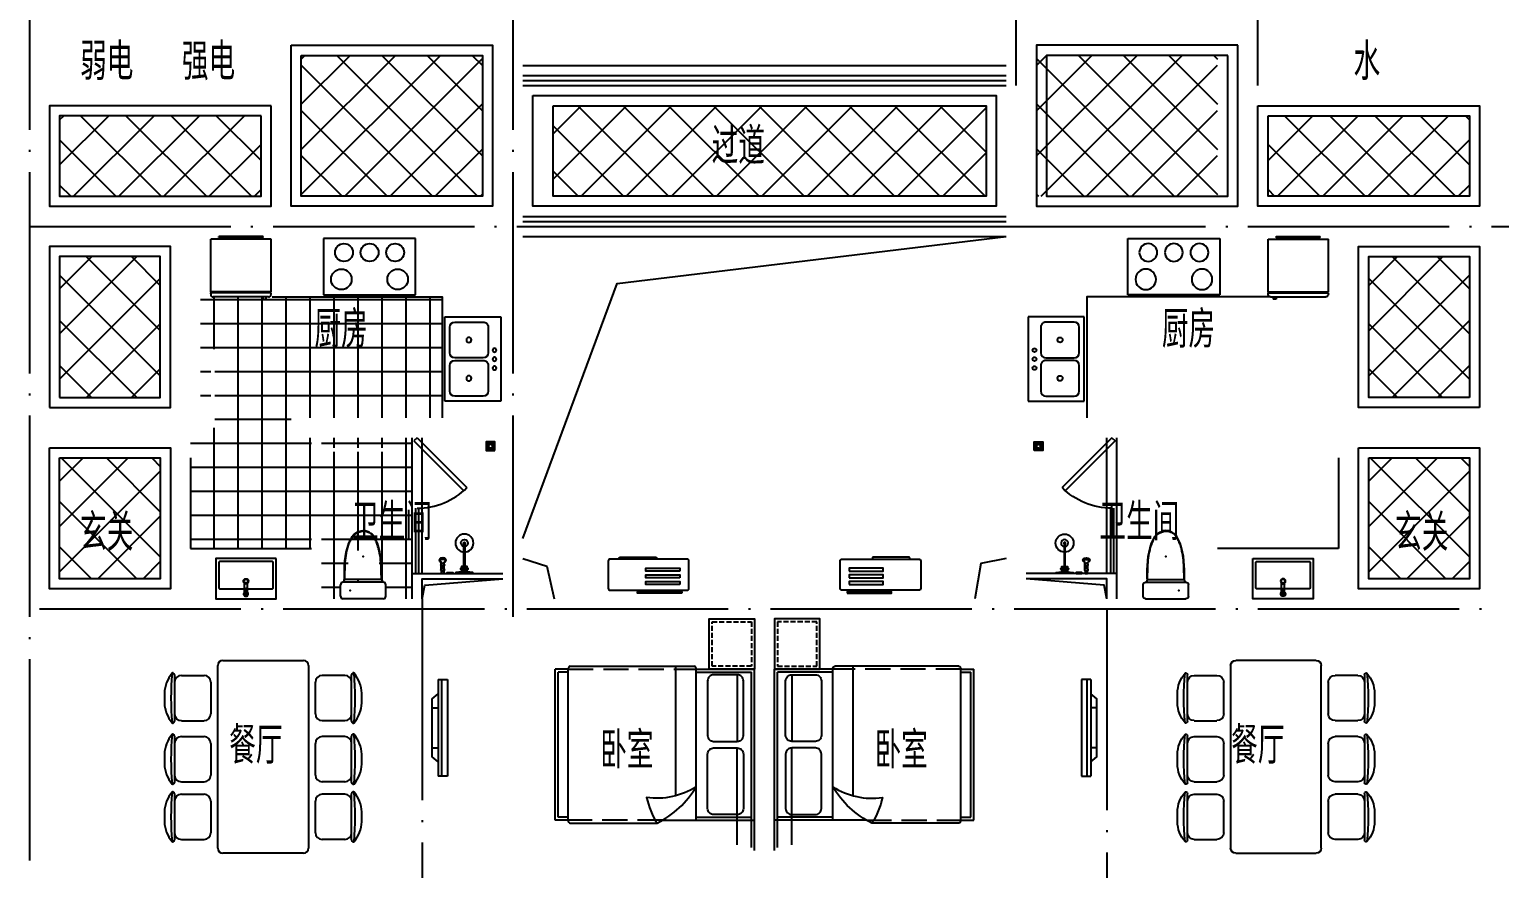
# Model space of a CAD drawing. Extents: x 921942 to 1159542, y -958603 to -790785.
# Drawn here: x 1003192 to 1017792, y -941918 to -933579 of the extents above; entities that cross this region are included whole.
import ezdxf

# ---------------------------------------------------------------- set-up
doc = ezdxf.new("R2010")
doc.units = 0
doc.header["$LTSCALE"] = 1000
doc.header["$MEASUREMENT"] = 0
doc.linetypes.add('DASH', pattern=[0.35, 0.25, -0.1])
doc.linetypes.add('DOTE', pattern=[2.42, 2, -0.2, 0.02, -0.2])
doc.layers.get('0').update_dxf_attribs({"linetype": 'CONTINUOUS'})
for name, color, linetype in [('BALCONY', 6, 'CONTINUOUS'), ('DOTE', 1, 'DOTE'), ('TT', 7, 'CONTINUOUS'), ('WINDOW', 4, 'CONTINUOUS'), ('厨卫', 8, 'CONTINUOUS'), ('家具', 8, 'CONTINUOUS'), ('平面填充', 250, 'CONTINUOUS'), ('看线', 2, 'CONTINUOUS'), ('空调', 8, 'CONTINUOUS'), ('管道', 8, 'CONTINUOUS'), ('造型墙', 55, 'CONTINUOUS')]:
    doc.layers.add(name, color=color, linetype=linetype)
doc.styles.get("Standard").update_dxf_attribs({"font": 'GBENOR', "bigfont": 'GBCBIG'})
pattern_1 = [(45, (93018.2, 5430.47), (-224.5064, 224.5064), []), (135, (93018.2, 5430.47), (-224.5064, -224.5064), [])]

# ---------------------------------------------------------------- blocks, each defined once
blk = doc.blocks.new('空调机')
at = {"layer": '空调', "color": 8}
for p, q in [((2416486, -275315), (2416486, -275325)), ((2416849, -275305), (2416496, -275305)), ((2416859, -275325), (2416859, -275315))]:
    blk.add_line(p, q, dxfattribs=at)
blk.add_lwpolyline([(2416186, -275325), (2416946, -275325, -0.414214), (2416966, -275345), (2416966, -275615, -0.414214), (2416946, -275635), (2416186, -275635, -0.414214), (2416166, -275615), (2416166, -275345, -0.414214)], format="xyb", close=True, dxfattribs=at)
for points in [[(2416256, -275445), (2416592, -275445), (2416592, -275416), (2416256, -275416)], [(2416256, -275511), (2416592, -275511), (2416592, -275482), (2416256, -275482)], [(2416256, -275577), (2416592, -275577), (2416592, -275548), (2416256, -275548)], [(2416235, -275664), (2416675, -275664), (2416675, -275649), (2416235, -275649)]]:
    blk.add_lwpolyline(points, close=True, dxfattribs=at)
for centre, start, end in [((2416496, -275315), 90, 180), ((2416849, -275315), 0, 90)]:
    blk.add_arc(centre, 10, start, end, dxfattribs=at)
blk = doc.blocks.new('fdgfhghjy')
at = {"layer": '家具'}
for p, q in [((-572, -1297), (-572, 518)), ((-522, 568), (278, 568)), ((328, 518), (328, -1297)), ((-1002, 425), (-1002, -35)), ((-934, 420), (-709, 420)), ((-642, 353), (-642, 38)), ((397, 38), (397, 353)), ((689, 420), (464, 420)), ((757, -35), (757, 425)), ((-1102, 245), (-1102, 146)), ((857, 146), (857, 245)), ((-934, -30), (-709, -30)), ((689, -30), (464, -30)), ((-1002, -183), (-1002, -643)), ((-934, -188), (-709, -188)), ((-642, -255), (-642, -570)), ((397, -570), (397, -255)), ((689, -188), (464, -188)), ((757, -643), (757, -183)), ((-1102, -363), (-1102, -462)), ((857, -462), (857, -363)), ((-934, -638), (-709, -638)), ((689, -638), (464, -638)), ((-1002, -755), (-1002, -1215)), ((-934, -760), (-709, -760)), ((-642, -828), (-642, -1143)), ((397, -1143), (397, -828)), ((689, -760), (464, -760)), ((757, -1215), (757, -755)), ((-1102, -936), (-1102, -1035)), ((857, -1035), (857, -936)), ((-934, -1210), (-709, -1210)), ((689, -1210), (464, -1210)), ((278, -1347), (-522, -1347))]:
    blk.add_line(p, q, dxfattribs=at)
for centre, radius, start, end in [((-786, 235), 316, 139.2735, 178.2349), ((1676, 195), 2713, 174.8023, 185.1977), ((-1018, 435), 10, 67.33, 139.2735), ((-1022, 425), 20, 0, 67.33), ((-522, 518), 50, 90, 180), ((278, 518), 50, 0, 90), ((777, 425), 20, 112.67, 180), ((773, 435), 10, 40.7265, 112.67), ((541, 235), 316, 1.7651, 40.7265), ((-1921, 195), 2713, 354.8023, 5.1977), ((-934, 353), 67.5, 90, 180), ((-709, 353), 67.5, 0, 90), ((464, 353), 67.5, 90, 180), ((689, 353), 67.5, 0, 90), ((-786, 156), 316, 181.7651, 220.7265), ((-934, 38), 67.5, 180, 270), ((-709, 38), 67.5, 270, 0), ((464, 38), 67.5, 180, 270), ((689, 38), 67.5, 270, 0), ((541, 156), 316, 319.2735, 358.2349), ((-1018, -44), 10, 220.7265, 292.67), ((-1022, -35), 20, 292.67, 0), ((777, -35), 20, 180, 247.33), ((773, -44), 10, 247.33, 319.2735), ((-786, -373), 316, 139.2735, 178.2349), ((1676, -413), 2713, 174.8023, 185.1977), ((-1018, -174), 10, 67.33, 139.2735), ((-1022, -183), 20, 0, 67.33), ((-934, -255), 67.5, 90, 180), ((-709, -255), 67.5, 0, 90), ((464, -255), 67.5, 90, 180), ((689, -255), 67.5, 0, 90), ((777, -183), 20, 112.67, 180), ((773, -174), 10, 40.7265, 112.67), ((541, -373), 316, 1.7651, 40.7265), ((-1921, -413), 2713, 354.8023, 5.1977), ((-786, -453), 316, 181.7651, 220.7265), ((-934, -570), 67.5, 180, 270), ((-709, -570), 67.5, 270, 0), ((464, -570), 67.5, 180, 270), ((689, -570), 67.5, 270, 0), ((541, -453), 316, 319.2735, 358.2349), ((-1018, -652), 10, 220.7265, 292.67), ((-1022, -643), 20, 292.67, 0), ((777, -643), 20, 180, 247.33), ((773, -652), 10, 247.33, 319.2735), ((-786, -945), 316, 139.2735, 178.2349), ((1676, -985), 2713, 174.8023, 185.1977), ((-1018, -746), 10, 67.33, 139.2735), ((-1022, -755), 20, 0, 67.33), ((-934, -828), 67.5, 90, 180), ((-709, -828), 67.5, 0, 90), ((464, -828), 67.5, 90, 180), ((689, -828), 67.5, 0, 90), ((777, -755), 20, 112.67, 180), ((773, -746), 10, 40.7265, 112.67), ((541, -945), 316, 1.7651, 40.7265), ((-1921, -985), 2713, 354.8023, 5.1977), ((-786, -1025), 316, 181.7651, 220.7265), ((-934, -1143), 67.5, 180, 270), ((-709, -1143), 67.5, 270, 0), ((464, -1143), 67.5, 180, 270), ((689, -1143), 67.5, 270, 0), ((541, -1025), 316, 319.2735, 358.2349), ((-1018, -1225), 10, 220.7265, 292.67), ((-1022, -1215), 20, 292.67, 0), ((-522, -1297), 50, 180, 270), ((278, -1297), 50, 270, 0), ((777, -1215), 20, 180, 247.33), ((773, -1225), 10, 247.33, 319.2735)]:
    blk.add_arc(centre, radius, start, end, dxfattribs=at)
blk = doc.blocks.new('wasfsdgdfh')
at = {"layer": '厨卫', "linetype": 'ByBlock'}
for p, q in [((-317, 406), (241, 406)), ((-317, -432), (-317, 406)), ((-190, 51), (-190, 305)), ((-140, 356), (140, 356)), ((190, 305), (190, 51)), ((241, 406), (241, -432)), ((140, 0), (-140, 0)), ((-190, -330), (-190, -76)), ((-140, -25), (140, -25)), ((190, -76), (190, -330)), ((241, -432), (-317, -432)), ((140, -381), (-140, -381))]:
    blk.add_line(p, q, dxfattribs=at)
at = {"layer": '厨卫', "linetype": 'ByBlock', "extrusion": (0, 0, -1)}
for centre, major_axis, start_param, end_param in [((-140, 305), (0.1, 50.8), 4.711206, 6.282002), ((140, 305), (-0.1, 50.8), 0.001187, 1.571983), ((0, 178), (-18, 18), 3.926991, 10.210176), ((-254, 76), (-13.5, 13.5), 3.926991, 10.210176), ((-254, -13), (-13.5, 13.5), 3.926991, 10.210176), ((-140, 51), (-0.1, 50.8), 3.142779, 4.713576), ((140, 51), (0.1, 50.8), 1.569613, 3.140409), ((-254, -102), (-13.5, 13.5), 3.926991, 10.210176), ((-140, -76), (0.1, 50.8), 4.711206, 6.282002), ((140, -76), (-0.1, 50.8), 0.001187, 1.571983), ((0, -203), (-18, 18), 3.926991, 10.210176), ((-140, -330), (-0.1, 50.8), 3.142779, 4.713576), ((140, -330), (0.1, 50.8), 1.569613, 3.140409)]:
    blk.add_ellipse(centre, major_axis=major_axis, ratio=1, start_param=start_param, end_param=end_param, dxfattribs=at)
blk = doc.blocks.new('aswqdfrsgfh')
at = {"layer": '厨卫', "linetype": 'ByBlock'}
for p, q in [((-513, 299), (-513, -260)), ((401, 299), (-513, 299)), ((401, -260), (401, 299)), ((-513, -260), (401, -260))]:
    blk.add_line(p, q, dxfattribs=at)
for centre, radius in [((-310, 159), 88.9), ((-56, 159), 88.9), ((198, 159), 88.9), ((-336, -108), 102), ((223, -108), 102)]:
    blk.add_circle(centre, radius, dxfattribs=at)
blk = doc.blocks.new('A$C0C200289')
at = {"layer": '家具'}
for p, q in [((-150, 72), (-150, 597)), ((600, 597), (-150, 597)), ((500, 623), (-48, 623)), ((-48, 613), (-48, 623)), ((500, 613), (-48, 613)), ((500, 613), (500, 623)), ((600, 72), (600, 597)), ((-144, 72), (-150, 72)), ((-150, 53), (-150, 62)), ((-144, 62), (-150, 62)), ((-144, 62), (-144, 72)), ((568, 22), (-118, 22)), ((499, 22), (499, 0)), ((535, 22), (535, 0)), ((594, 62), (594, 72)), ((594, 72), (600, 72)), ((594, 62), (600, 62)), ((600, 53), (600, 62)), ((499, 0), (535, 0))]:
    blk.add_line(p, q, dxfattribs=at)
at = {"layer": '家具', "color": 251}
for p, q in [((594, 72), (-144, 72)), ((594, 62), (-144, 62))]:
    blk.add_line(p, q, dxfattribs=at)
at = {"layer": '家具'}
for centre, start, end in [((-118, 53), 180, 270), ((568, 53), 270, 0)]:
    blk.add_arc(centre, 31.5, start, end, dxfattribs=at)
blk = doc.blocks.new('asfsdgdfh')
at = {"layer": '厨卫'}
for p, q in [((-103, -121), (-103, -33)), ((-73, -121), (-73, -33))]:
    blk.add_line(p, q, dxfattribs=at)
blk.add_lwpolyline([(212, 214), (-388, 214), (-388, -186), (212, -186)], close=True, dxfattribs=at)
blk.add_lwpolyline([(-73, -86), (172, -86, 0.414214), (182, -76), (182, 174, 0.414214), (172, 184), (-348, 184, 0.414214), (-358, 174), (-358, -76, 0.414214), (-348, -86), (-103, -86)], format="xyb", dxfattribs=at)
for radius in [25, 20]:
    blk.add_circle((-88, -11), radius, dxfattribs=at)
for centre, radius, start, end in [((-88, -138), 23, 99.4881, 80.5119), ((-88, -138), 12.3, 106.4136, 73.5864), ((-88, -138), 10.7, 108.3951, 71.6049), ((218, -111), 310, 175.5082, 184.4918), ((-88, -87), 2.86, 0, 180), ((-88, -136), 2.86, 180, 0), ((-394, -111), 310, 355.5082, 4.4918)]:
    blk.add_arc(centre, radius, start, end, dxfattribs=at)
for centre in [(-88, -33), (-88, -42), (-88, -44)]:
    blk.add_ellipse(centre, major_axis=(-15.3, 0), ratio=0.448066, start_param=3.141593, end_param=6.283185, dxfattribs=at)
blk = doc.blocks.new('asfdgfhgfh')
at = {"layer": '厨卫', "lineweight": -3}
for p, q in [((-222, -50), (-222, -125)), ((-222, -72), (-192, -72)), ((-192, -50), (-192, -125)), ((-12, -37), (-12, -27)), ((4, -42), (4, -315)), ((14, -315), (14, -42)), ((31, -37), (31, -27))]:
    blk.add_line(p, q, dxfattribs=at)
at = {"layer": '厨卫', "color": 8}
for p, q in [((-6, -37), (-6, -27)), ((24, -34), (24, -27))]:
    blk.add_line(p, q, dxfattribs=at)
at = {"layer": '厨卫', "lineweight": -3}
for points in [[(-195, -40), (-195, -12), (-219, -12), (-219, -40)], [(-1, -27), (-46, -27), (-76, -22), (-76, -12)], [(-76, -12), (94, -12), (94, -22), (64, -27), (19, -27)], [(-19, -61), (-29, -61), (-29, -57), (-19, -57)], [(4, -82), (-19, -82), (-19, -37), (-6, -37)], [(24, -37), (37, -37), (37, -82), (14, -82)], [(37, -57), (47, -57), (47, -61), (37, -61)]]:
    blk.add_lwpolyline(points, dxfattribs=at)
for points in [[(-162, -12), (-162, -22), (-106, -22), (-106, -12)], [(40, -12), (40, -22), (-22, -22), (-22, -12)]]:
    blk.add_lwpolyline(points, close=True, dxfattribs=at)
at = {"layer": '厨卫', "color": 8}
for points in [[(4, -62), (-6, -62), (-6, -34), (-1, -34)], [(19, -34), (24, -34), (24, -62), (14, -62)]]:
    blk.add_lwpolyline(points, dxfattribs=at)
blk.add_lwpolyline([(19, -22), (19, -42), (-1, -42), (-1, -22)], close=True, dxfattribs=at)
for centre, radius in [((-207, -50), 15), ((-207, -99), 15), ((9, -315), 5)]:
    blk.add_circle(centre, radius, dxfattribs=at)
at = {"layer": '厨卫', "lineweight": -3}
blk.add_circle((9, -315), 89.5, dxfattribs=at)
for centre, start, end in [((-239, -119), 286.4181, 340.3267), ((-175, -119), 199.6733, 253.5819)]:
    blk.add_arc(centre, 17.7, start, end, dxfattribs=at)
at = {"layer": '厨卫', "color": 8}
for centre, radius, start, end in [((-207, -50), 17, 133.3359, 208.0725), ((-207, -99), 17, 151.9275, 28.0725), ((-207, -50), 17, 331.9275, 46.6641), ((9, -315), 35, 98.2132, 81.7868), ((9, -315), 9, 123.749, 56.251)]:
    blk.add_arc(centre, radius, start, end, dxfattribs=at)
at = {"layer": '厨卫', "lineweight": -3, "extrusion": (0, 0, -1)}
for centre, major_axis, ratio, start_param, end_param in [((-207, -147), (33.6, 0), 0.612909, -0.37962, 3.521213), ((-207, -138), (31.4, 0), 0.47884, -1.072899, 4.214492)]:
    blk.add_ellipse(centre, major_axis=major_axis, ratio=ratio, start_param=start_param, end_param=end_param, dxfattribs=at)
blk = doc.blocks.new('aswfdgdfh')
at = {"layer": '厨卫'}
blk.add_lwpolyline([(43, -43), (43, 43), (-43, 43), (-43, -43)], close=True, dxfattribs=at)
at = {"layer": '厨卫', "color": 8}
for points in [[(-33, 0), (-33, 1), (-17, 1), (-17, 0)], [(-24, 23), (-22, 24), (-11, 13), (-13, 12)], [(0, 33), (1, 33), (1, 17), (0, 17)], [(23, 24), (24, 22), (13, 11), (12, 13)], [(33, 0), (33, -1), (17, -1), (17, 0)], [(-23, -24), (-24, -22), (-13, -11), (-12, -13)], [(0, -33), (-1, -33), (-1, -17), (0, -17)], [(24, -23), (22, -24), (11, -13), (13, -12)]]:
    blk.add_lwpolyline(points, close=True, dxfattribs=at)
blk.add_circle((0, 0), 36.6, dxfattribs=at)
blk = doc.blocks.new('DR2045')
at = {"color": 0, "linetype": 'ByBlock'}
for p, q in [((0, 0), (-1.06, -1.06)), ((0, 0), (16.97, -16.97)), ((-1.06, -1.06), (15.91, -18.03))]:
    blk.add_line(p, q, dxfattribs=at)
blk.add_arc((0, 0), 24, 270, 315, dxfattribs=at)
blk = doc.blocks.new('asfdgfh')
at = {"layer": '厨卫', "ltscale": 100}
for p, q in [((-266, -207, 0), (-266, -92, 0)), ((159, -67, 0), (-241, -67, 0)), ((145, -40, 0), (-228, -40, 0)), ((184, -207, 0), (184, -92, 0)), ((159, -232, 0), (-241, -232, 0))]:
    blk.add_line(p, q, dxfattribs=at)
for centre, radius, start, end in [((-241, -92, 0), 25, 90, 180), ((-261, -39, 0), 33.7, 303.6157, 10.847), ((178, -39, 0), 33.9, 169.3113, 235.1347), ((159, -92, 0), 25, 0, 90), ((-241, -207, 0), 25, 180, 270), ((159, -207, 0), 25, 270, 0)]:
    blk.add_arc(centre, radius, start, end, dxfattribs=at)
for points, knots in [([(-227, -33, 0), (-227, 85, 0), (-226, 243, 0), (-137, 424, 0), (-69, 441, 0), (-41, 448, 0)], [0, 0, 0, 0, 355.24272, 473.249847, 556.576042, 556.576042, 556.576042, 556.576042]), ([(-222, -41, 0), (-222, -2, 0), (-222, 29, 0), (-220, 90, 0), (-219, 121, 0), (-213, 182, 0), (-208, 213, 0), (-198, 258, 0), (-194, 273, 0), (-187, 296, 0), (-184, 303, 0), (-180, 315, 0), (-179, 319, 0), (-176, 326, 0), (-174, 330, 0), (-170, 341, 0), (-167, 348, 0), (-160, 363, 0), (-156, 369, 0), (-148, 382, 0), (-143, 389, 0), (-134, 400, 0), (-129, 405, 0), (-121, 412, 0), (-118, 414, 0), (-112, 418, 0), (-109, 420, 0), (-102, 423, 0), (-99, 425, 0), (-92, 428, 0), (-89, 429, 0), (-78, 433, 0), (-71, 435, 0), (-56, 440, 0), (-48, 441, 0), (-40, 443, 0)], [0, 0, 0, 0, 92.762674, 92.762674, 185.525347, 185.525347, 278.288021, 278.288021, 324.669358, 324.669358, 347.860026, 347.860026, 359.45536, 359.45536, 371.050694, 371.050694, 394.241363, 394.241363, 417.432031, 417.432031, 440.6227, 440.6227, 463.813368, 463.813368, 475.408702, 475.408702, 487.004036, 487.004036, 498.599371, 498.599371, 510.194705, 510.194705, 533.385373, 533.385373, 556.576042, 556.576042, 556.576042, 556.576042]), ([(140, -40, 0), (140, -2, 0), (139, 29, 0), (138, 90, 0), (136, 121, 0), (130, 182, 0), (125, 213, 0), (115, 258, 0), (111, 273, 0), (104, 296, 0), (101, 303, 0), (97, 315, 0), (96, 319, 0), (93, 326, 0), (92, 330, 0), (87, 341, 0), (84, 348, 0), (77, 363, 0), (73, 369, 0), (65, 382, 0), (61, 389, 0), (51, 400, 0), (46, 405, 0), (38, 412, 0), (35, 414, 0), (29, 418, 0), (26, 420, 0), (20, 423, 0), (16, 425, 0), (10, 428, 0), (6, 429, 0), (-4, 433, 0), (-12, 435, 0), (-27, 440, 0), (-35, 441, 0), (-43, 443, 0)], [0, 0, 0, 0, 92.762674, 92.762674, 185.525347, 185.525347, 278.288021, 278.288021, 324.669358, 324.669358, 347.860026, 347.860026, 359.45536, 359.45536, 371.050694, 371.050694, 394.241363, 394.241363, 417.432031, 417.432031, 440.6227, 440.6227, 463.813368, 463.813368, 475.408702, 475.408702, 487.004036, 487.004036, 498.599371, 498.599371, 510.194705, 510.194705, 533.385373, 533.385373, 556.576042, 556.576042, 556.576042, 556.576042]), ([(145, -33, 0), (144, 85, 0), (143, 243, 0), (54, 424, 0), (-13, 441, 0), (-41, 448, 0)], [0, 0, 0, 0, 355.24272, 473.249847, 556.576042, 556.576042, 556.576042, 556.576042])]:
    blk.add_open_spline(points, degree=3, knots=knots, dxfattribs=at)
at = {"layer": '厨卫'}
for p in [(-42, 189, 0), (-171, -149, 0)]:
    blk.add_point(p, dxfattribs=at)
blk = doc.blocks.new('aswefrsdtfgdgh')
for p, q in [((-152, 480), (-152, -480)), ((-58, 480), (-152, 480)), ((-58, 480), (-58, -480)), ((0, -199), (0, 199)), ((-152, -480), (-58, -480))]:
    blk.add_line(p, q)
at = {"color": 9}
for p, q in [((-96, -480), (-96, 480)), ((0, 199), (-58, 199)), ((0, -199), (-58, -199))]:
    blk.add_line(p, q, dxfattribs=at)
blk.add_lwpolyline([(-58, 339), (-58, -339), (0, -287), (0, 287)], close=True)
blk = doc.blocks.new('dgfgf')
at = {"layer": '家具'}
blk.add_lwpolyline([(7597, -62676), (7147, -62676), (7147, -63176), (7597, -63176), (7597, -62676), (7517, -62676)], dxfattribs=at)
at = {"layer": '家具', "color": 251, "linetype": 'DASH', "ltscale": 0.2}
blk.add_lwpolyline([(7567, -62706), (7177, -62706), (7177, -63146), (7567, -63146)], close=True, dxfattribs=at)
blk = doc.blocks.new('c001')
at = {"layer": '家具'}
for p, q in [((772222, -862959), (772222, -861459)), ((772352, -861459), (772222, -861459)), ((772352, -861489), (772252, -861489)), ((772252, -862929), (772252, -861489)), ((772352, -862959), (772352, -861459)), ((772372, -861429), (773603, -861429)), ((773423, -862706), (773423, -861429)), ((773623, -862959), (773623, -861449)), ((773623, -861459), (774202, -861459)), ((773623, -861489), (774172, -861489)), ((772352, -862959), (772222, -862959)), ((772352, -862929), (772252, -862929)), ((772372, -862989), (773235, -862989)), ((773290, -862959), (774202, -862959)), ((773623, -862929), (774172, -862929))]:
    blk.add_line(p, q, dxfattribs=at)
at = {"layer": '家具', "linetype": 'DASH'}
for p, q in [((772352, -861459), (773623, -861459)), ((773290, -862959), (772352, -862959))]:
    blk.add_line(p, q, dxfattribs=at)
at = {"layer": '家具'}
for points in [[(774032, -861514), (773797, -861514, 0.414214), (773737, -861574), (773737, -862116, 0.414214), (773797, -862176), (774032, -862176, 0.414214), (774092, -862116), (774092, -861574, 0.414214)], [(774032, -862903), (773797, -862903, -0.414214), (773737, -862843), (773737, -862301, -0.414214), (773797, -862241), (774032, -862241, -0.414214), (774092, -862301), (774092, -862843, -0.414214)]]:
    blk.add_lwpolyline(points, format="xyb", close=True, dxfattribs=at)
blk.add_lwpolyline([(773623, -862626, -0.180302), (773131, -862734, 0.088637), (773235, -862988, -28871.271551)], format="xyb", dxfattribs=at)
for centre, radius, start, end in [((772383, -861457), 30.7, 110.3083, 182.3116), ((773603, -861449), 20, 0, 90), ((772811, -862145), 944, 296.7227, 329.3925), ((772383, -862960), 30.7, 177.6848, 249.6434)]:
    blk.add_arc(centre, radius, start, end, dxfattribs=at)
at = {"layer": '家具', "extrusion": (0, 0, -1), "zscale": -1}
blk.add_blockref('dgfgf', (-781350, -798282), dxfattribs=at)

msp = doc.modelspace()

# ---------------------------------------------------------------- hatches: boundary and pattern name
at = {"layer": '平面填充'}
h = msp.add_hatch(dxfattribs=at)
h.set_pattern_fill('NET', color=256, scale=100, angle=45, style=0)
h.set_pattern_definition(pattern_1)
h.paths.add_polyline_path([(1007692, -933837), (1005892, -933837), (1005892, -935237), (1007692, -935237)])
h = msp.add_hatch(dxfattribs=at)
h.set_pattern_fill('NET', color=256, scale=100, angle=45, style=0)
h.set_pattern_definition([(135, (1927865.6, 5430.47), (224.5064, 224.5064), []), (45, (1927865.6, 5430.47), (224.5064, -224.5064), [])])
h.paths.add_polyline_path([(1013192, -933837), (1014992, -933837), (1014992, -935237), (1013192, -935237)])
h = msp.add_hatch(dxfattribs=at)
h.set_pattern_fill('NET', color=256, scale=100, angle=45, style=0)
h.set_pattern_definition([(45, (93118.2, 5430.47), (-224.5064, 224.5064), []), (135, (93118.2, 5430.47), (-224.5064, -224.5064), [])])
h.paths.add_polyline_path([(1008392, -934337), (1012692, -934337), (1012692, -935237), (1008392, -935237)])
h = msp.add_hatch(dxfattribs=at)
h.set_pattern_fill('NET', color=256, scale=100, angle=45, style=0)
h.set_pattern_definition(pattern_1)
h.paths.add_polyline_path([(1005492, -934437), (1003492, -934437), (1003492, -935237), (1005492, -935237)])
h = msp.add_hatch(dxfattribs=at)
h.set_pattern_fill('NET', color=256, scale=100, angle=45, style=0)
h.set_pattern_definition([(135, (1927965.6, 5430.47), (224.5064, 224.5064), []), (45, (1927965.6, 5430.47), (224.5064, -224.5064), [])])
h.paths.add_polyline_path([(1015492, -934437), (1017492, -934437), (1017492, -935237), (1015492, -935237)])
h = msp.add_hatch(dxfattribs=at)
h.set_pattern_fill('NET', color=256, scale=100, angle=45, style=0)
h.set_pattern_definition([(135, (1674833.35, -456992.38), (224.5064, 224.5064), []), (45, (1674833.35, -456992.38), (224.5064, -224.5064), [])])
h.paths.add_polyline_path([(1003492, -937237), (1004492, -937237), (1004492, -935837), (1003492, -935837)])
h = msp.add_hatch(dxfattribs=at)
h.set_pattern_fill('NET', color=256, scale=100, angle=45, style=0)
h.set_pattern_definition([(45, (346150.46, -456992.38), (-224.5064, 224.5064), []), (135, (346150.46, -456992.38), (-224.5064, -224.5064), [])])
h.paths.add_polyline_path([(1017492, -937237), (1016492, -937237), (1016492, -935837), (1017492, -935837)])
h = msp.add_hatch(dxfattribs=at)
h.set_pattern_fill('NET', color=256, scale=75, style=0)
h.set_pattern_definition([(0, (92056.58, -82346.66), (0, 238.125), []), (90, (92056.58, -82346.66), (-238.125, 1e-14), [])])
edge = h.paths.add_edge_path()
edge.add_line((1007292, -936237), (1005473, -936237))
edge.add_ellipse((1005467, -936206), major_axis=(0, 31.5), ratio=0.8, start_angle=180, end_angle=193.5921, ccw=False)
edge.add_line((1005469, -936238), (1005440, -936238))
edge.add_line((1005440, -936238), (1005440, -936259))
edge.add_line((1005440, -936259), (1005411, -936259))
edge.add_line((1005411, -936259), (1005411, -936238))
edge.add_line((1005411, -936238), (1004917, -936238))
edge.add_ellipse((1004917, -936206), major_axis=(0, 31.5), ratio=0.8, start_angle=90.0041, end_angle=180, ccw=False)
edge.add_line((1004892, -936211), (1004892, -937437))
edge.add_line((1004892, -937437), (1004992, -937437))
edge.add_line((1004992, -937437), (1004992, -936757))
edge.add_line((1004992, -936757), (1005032, -936757))
edge.add_line((1005032, -936757), (1005032, -936757))
edge.add_arc((1005012, -937537), 780, 0.0005, 88.5307, ccw=False)
edge.add_line((1005792, -937537), (1005792, -937437))
edge.add_line((1005792, -937437), (1005992, -937437))
edge.add_line((1005992, -937437), (1007292, -937437))
edge.add_line((1007292, -937437), (1007292, -936237))
h.paths.add_polyline_path([(1005792, -937537, 0.40672), (1005032, -936757), (1005032, -937537), (1004992, -937537), (1004992, -937637), (1004792, -937637), (1004792, -937837), (1004792, -938737), (1005992, -938737), (1005992, -938537), (1006042, -938537, 0.406716), (1006822, -937777), (1006042, -937777), (1006042, -937737), (1005992, -937737), (1005992, -937637), (1005792, -937637)])
h.paths.add_polyline_path([(1006992, -937637), (1006092, -937637), (1006092, -937737), (1006822, -937737), (1006822, -937777), (1006822, -937777, -0.388153), (1006092, -938535), (1006092, -939237), (1006306, -939237, -0.414201), (1006281, -939212), (1006281, -939097, -0.413282), (1006306, -939072, 0.238932), (1006321, -939045), (1006691, -939045, 0.236806), (1006706, -939072, -0.414214), (1006731, -939097), (1006731, -939212, -0.414202), (1006706, -939237), (1006992, -939237), (1006992, -938987)])
h.paths.add_polyline_path([(1006327, -938762), (1007235, -938762), (1007235, -938227), (1006327, -938227)], flags=9)
h.paths.add_polyline_path([(1006358, -939072), (1006664, -939072), (1006664, -938758), (1006358, -938758)], flags=16)
h = msp.add_hatch(dxfattribs=at)
h.set_pattern_fill('NET', color=256, scale=100, angle=45, style=0)
h.set_pattern_definition(pattern_1)
h.paths.add_polyline_path([(1003492, -937837), (1004492, -937837), (1004492, -939037), (1003492, -939037)])
h = msp.add_hatch(dxfattribs=at)
h.set_pattern_fill('NET', color=256, scale=100, angle=45, style=0)
h.set_pattern_definition([(45, (106018.2, 5430.47), (-224.5064, 224.5064), []), (135, (106018.2, 5430.47), (-224.5064, -224.5064), [])])
h.paths.add_polyline_path([(1016492, -937837), (1017492, -937837), (1017492, -939037), (1016492, -939037)])

# ---------------------------------------------------------------- linework, layer by layer
at = {"layer": 'BALCONY', "color": 8}
for p, q in [((1008092, -933937), (1012892, -933937)), ((1008092, -934137), (1012892, -934137)), ((1008092, -935437), (1012892, -935437)), ((1008092, -935637), (1012892, -935637))]:
    msp.add_line(p, q, dxfattribs=at)
at = {"layer": 'BALCONY'}
for p, q in [((1008092, -934037), (1012892, -934037)), ((1008092, -934087), (1012892, -934087)), ((1008092, -935487), (1012892, -935487)), ((1008092, -935537), (1012892, -935537))]:
    msp.add_line(p, q, dxfattribs=at)
at = {"layer": 'DOTE', "linetype": 'DOTE'}
for p, q in [((1003192, -927737), (1003192, -948837)), ((1007992, -927737), (1007992, -939437)), ((1012992, -934137), (1012992, -927737)), ((1015392, -934137), (1015392, -927737)), ((1003192, -935537), (1028292, -935537)), ((1003292, -939337), (1017792, -939337)), ((1007092, -939237), (1007092, -948837)), ((1013892, -939337), (1013892, -948837))]:
    msp.add_line(p, q, dxfattribs=at)
at = {"layer": 'WINDOW'}
for p, q in [((1004792, -937837), (1004792, -938737)), ((1016192, -937837), (1016192, -938737))]:
    msp.add_line(p, q, dxfattribs=at)
at = {"layer": '厨卫', "color": 3}
for p, q in [((1006992, -938987), (1006992, -937637)), ((1007092, -938987), (1007092, -937637)), ((1013892, -938987), (1013892, -937637)), ((1013992, -938987), (1013992, -937637))]:
    msp.add_line(p, q, dxfattribs=at)
at = {"layer": '厨卫', "linetype": 'ByBlock'}
for p, q in [((1007027, -938337), (1007027, -938987)), ((1007057, -938337), (1007057, -938987)), ((1013927, -938337), (1013927, -938987)), ((1013957, -938337), (1013957, -938987))]:
    msp.add_line(p, q, dxfattribs=at)
at = {"layer": '厨卫'}
for p, q in [((1004792, -938737), (1005992, -938737)), ((1016192, -938737), (1014992, -938737))]:
    msp.add_line(p, q, dxfattribs=at)
for points in [[(1005604, -936237), (1007292, -936237), (1007292, -937437)], [(1015511, -936237), (1013692, -936237), (1013692, -937437)]]:
    msp.add_lwpolyline(points, dxfattribs=at)
at = {"layer": '家具'}
for p, q in [((1010392, -941737), (1010392, -939937)), ((1010592, -941737), (1010592, -939937)), ((1010222, -939992), (1010222, -940654)), ((1010362, -941707), (1010362, -939967)), ((1010622, -941707), (1010622, -939967)), ((1010762, -939992), (1010762, -940654)), ((1010222, -941681), (1010222, -940720)), ((1010762, -941681), (1010762, -940720))]:
    msp.add_line(p, q, dxfattribs=at)
at = {"layer": '平面填充'}
for points in [[(1005792, -933737), (1007792, -933737), (1007792, -935337), (1005792, -935337)], [(1015192, -933737), (1013192, -933737), (1013192, -935337), (1015192, -935337)], [(1005892, -933837), (1007692, -933837), (1007692, -935237), (1005892, -935237)], [(1015092, -933837), (1013292, -933837), (1013292, -935237), (1015092, -935237)], [(1008192, -934237), (1012792, -934237), (1012792, -935337), (1008192, -935337)], [(1005592, -934337), (1003392, -934337), (1003392, -935337), (1005592, -935337)], [(1008392, -934337), (1012692, -934337), (1012692, -935237), (1008392, -935237)], [(1015392, -934337), (1017592, -934337), (1017592, -935337), (1015392, -935337)], [(1005492, -934437), (1003492, -934437), (1003492, -935237), (1005492, -935237)], [(1015492, -934437), (1017492, -934437), (1017492, -935237), (1015492, -935237)], [(1003392, -937337), (1004592, -937337), (1004592, -935737), (1003392, -935737)], [(1003492, -937237), (1004492, -937237), (1004492, -935837), (1003492, -935837)], [(1017592, -937337), (1016392, -937337), (1016392, -935737), (1017592, -935737)], [(1017492, -937237), (1016492, -937237), (1016492, -935837), (1017492, -935837)], [(1003392, -937737), (1004592, -937737), (1004592, -939137), (1003392, -939137)], [(1016392, -937737), (1017592, -937737), (1017592, -939137), (1016392, -939137)], [(1003492, -937837), (1004492, -937837), (1004492, -939037), (1003492, -939037)], [(1016492, -937837), (1017492, -937837), (1017492, -939037), (1016492, -939037)]]:
    msp.add_lwpolyline(points, close=True, dxfattribs=at)
at = {"layer": '看线', "color": 8}
msp.add_lwpolyline([(1008092, -938637), (1009030, -936103), (1012892, -935637)], dxfattribs=at)
at = {"layer": '管道'}
for points in [[(1006992, -939237), (1006992, -938987), (1007892, -938987)], [(1007092, -939237), (1007092, -939037), (1007892, -939037)], [(1007092, -939237), (1007119, -939101), (1007892, -939037)], [(1013992, -939237), (1013992, -938987), (1013092, -938987)], [(1013892, -939237), (1013892, -939037), (1013092, -939037)], [(1013892, -939237), (1013865, -939101), (1013092, -939037)]]:
    msp.add_lwpolyline(points, dxfattribs=at)
at = {"layer": '造型墙'}
for points in [[(1008092, -938837), (1008329, -938912), (1008402, -939237)], [(1012892, -938837), (1012641, -938885), (1012582, -939237)]]:
    msp.add_lwpolyline(points, dxfattribs=at)

# ---------------------------------------------------------------- block references
at = {"layer": '厨卫'}
for name, p in [('aswqdfrsgfh', (1006626, -935955)), ('aswfdgdfh', (1007772, -937720)), ('asfdgfh', (1006547, -939005, 0)), ('asfsdgdfh', (1005430, -939051)), ('aswefrsdtfgdgh', (1013792, -940519))]:
    msp.add_blockref(name, p, dxfattribs=at)
at = {"layer": '厨卫', "xscale": -1}
for name, p in [('aswqdfrsgfh', (1014501, -935955)), ('aswfdgdfh', (1013212, -937720)), ('asfdgfh', (1014436, -939005, 0)), ('asfsdgdfh', (1015554, -939051)), ('aswefrsdtfgdgh', (1007192, -940519))]:
    msp.add_blockref(name, p, dxfattribs=at)
at = {"layer": '厨卫', "rotation": 180}
for name, p in [('wasfsdgdfh', (1007557, -936868)), ('asfdgfhgfh', (1013481, -938998))]:
    msp.add_blockref(name, p, dxfattribs=at)
at = {"layer": '厨卫', "xscale": -1, "rotation": 180}
for name, p in [('wasfsdgdfh', (1013427, -936868)), ('asfdgfhgfh', (1007503, -938998))]:
    msp.add_blockref(name, p, dxfattribs=at)
at = {"layer": '厨卫', "linetype": 'ByBlock', "yscale": 29.16666666674428, "zscale": 29.16666666670181}
for p, xscale in [((1007042, -937637), 29.16666666674428), ((1013942, -937637), -29.16666666674428)]:
    msp.add_blockref('DR2045', p, dxfattribs=dict(at, xscale=xscale))
at = {"layer": '家具'}
for name, p, xscale in [('A$C0C200289', (1005112, -936259), 0.8000000000465661), ('A$C0C200289', (1015972, -936259), -0.8000000000465661), ('fdgfhghjy', (1015449, -940418), -1)]:
    msp.add_blockref(name, p, dxfattribs=dict(at, xscale=xscale))
msp.add_blockref('fdgfhghjy', (1005635, -940418), dxfattribs=at)
at = {"layer": '空调', "xscale": -1}
msp.add_blockref('空调机', (3425907, -663517), dxfattribs=at)
at = {"layer": '空调'}
msp.add_blockref('空调机', (-1404923, -663517), dxfattribs=at)
at = {"layer": '造型墙'}
msp.add_blockref('c001', (236190, -78478), dxfattribs=at)
at = {"layer": '造型墙', "xscale": -1}
msp.add_blockref('c001', (1784794, -78478), dxfattribs=at)

# ---------------------------------------------------------------- texts
at = {"layer": 'TT', "color": 0, "linetype": 'Continuous'}
for s, height, p in [('弱电', 367.5, (1003695, -934082)), ('强电', 367.5, (1004706, -934082)), ('水', 368, (1016341, -934082)), ('过道', 367.5, (1009967, -934922)), ('厨房', 367.5, (1006023, -936743)), ('厨房', 367.5, (1014438, -936743)), ('卫生间', 367.5, (1006396, -938656)), ('卫生间', 367.5, (1013818, -938656)), ('玄关', 367.5, (1003695, -938761)), ('玄关', 367.5, (1016754, -938761)), ('餐厅', 367.5, (1005176, -940877)), ('卧室', 367.5, (1008860, -940925)), ('卧室', 367.5, (1011585, -940925)), ('餐厅', 367.5, (1015126, -940877))]:
    msp.add_text(s, height=height, dxfattribs=at).set_placement(p)

doc.saveas('drawing.dxf')
